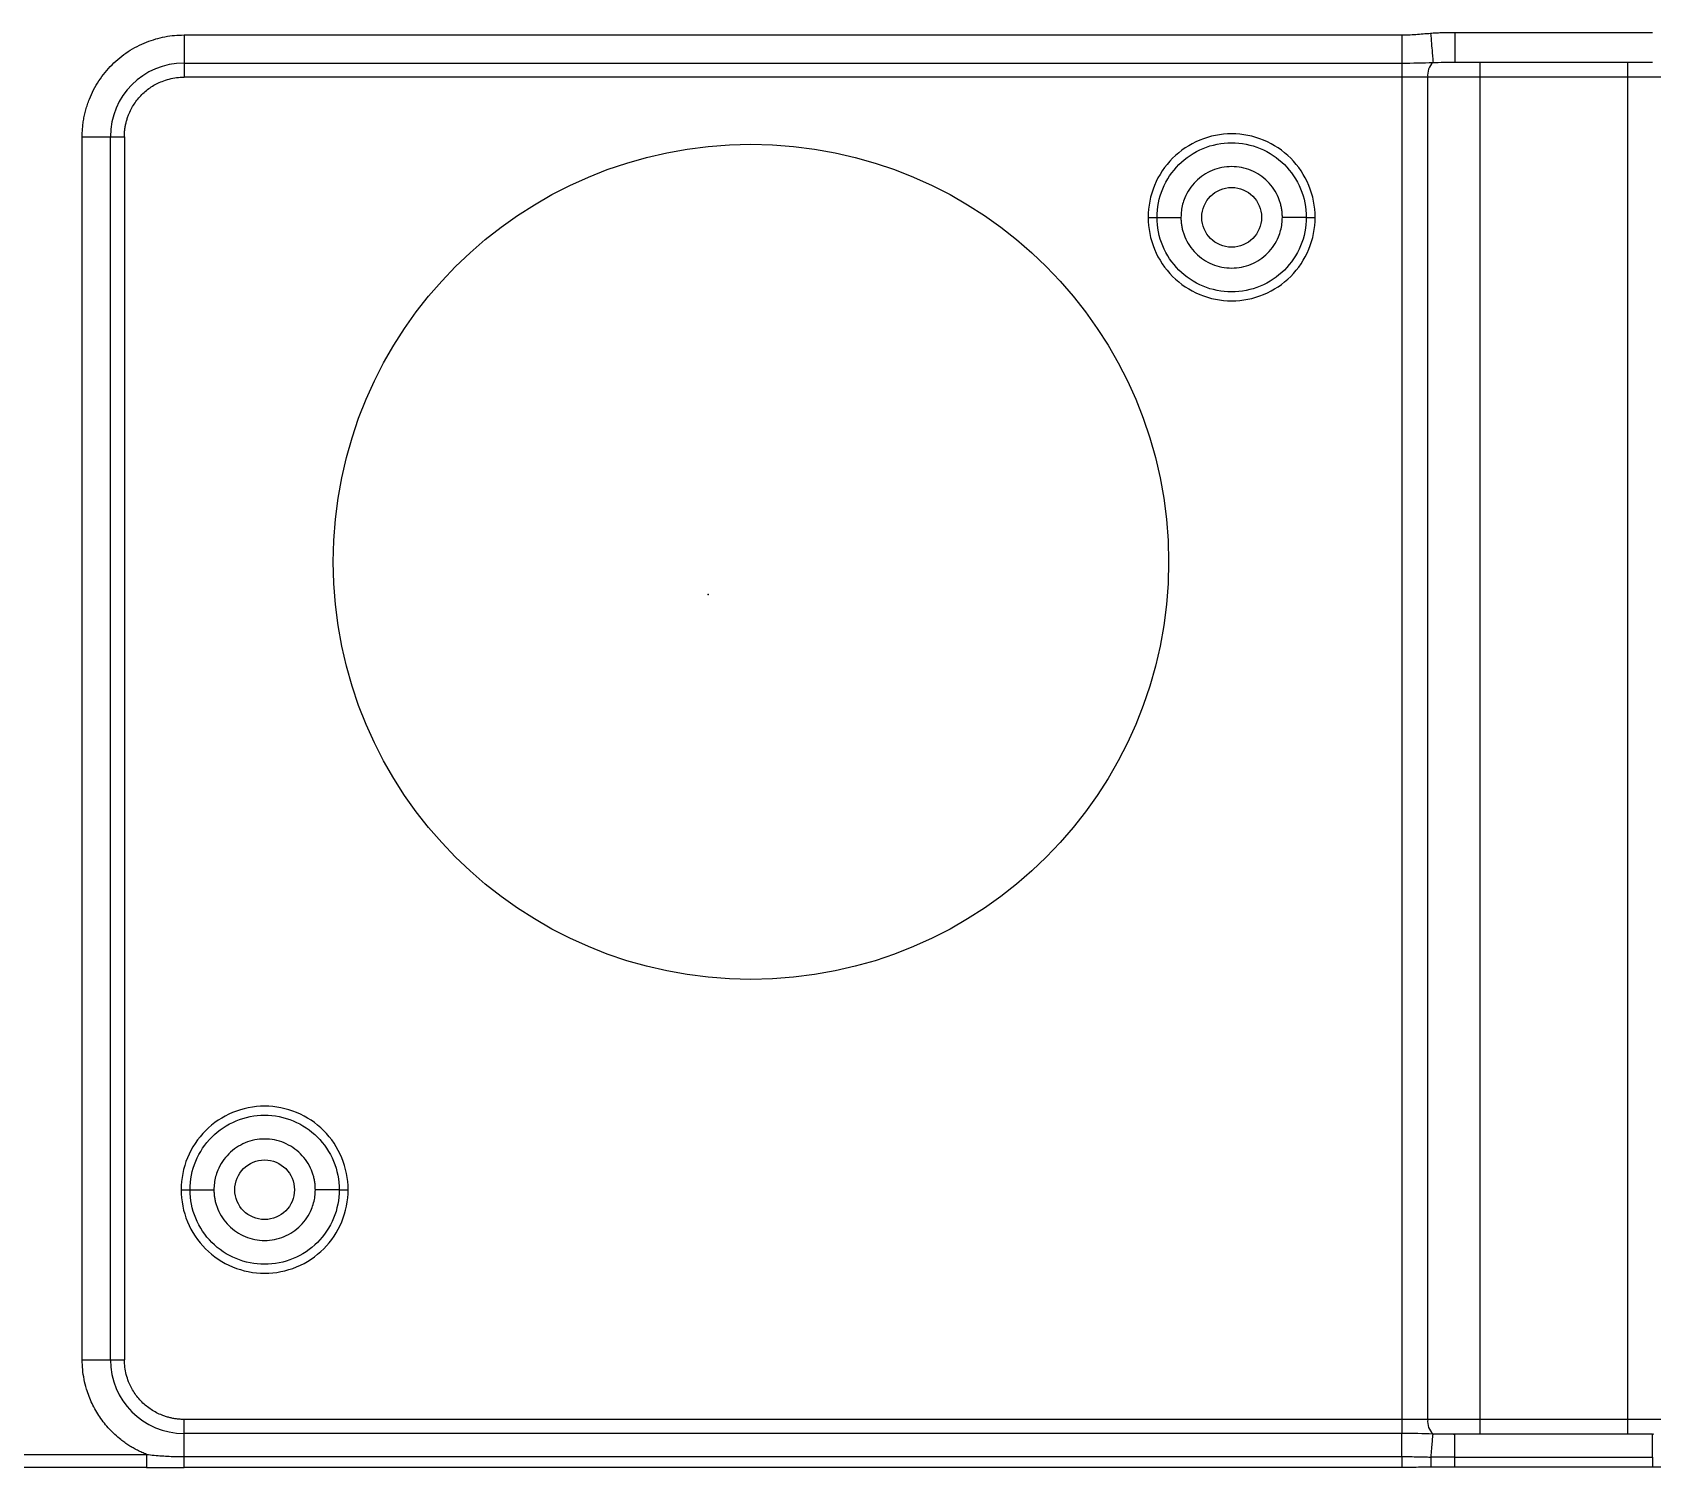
# Model space of a CAD drawing. Header units: millimetres. Extents: x -1 to 1576, y 30 to 633.
# Drawn here: x 1414.3 to 1468.6, y 430.9 to 479.1 of the extents above; entities that cross this region are included whole.
import ezdxf

# ---------------------------------------------------------------- set-up
doc = ezdxf.new("R2010")
doc.units = ezdxf.units.MM
doc.header["$PDSIZE"] = -1

msp = doc.modelspace()

# ---------------------------------------------------------------- linework, layer by layer
at = {"color": 7, "linetype": 'Continuous', "lineweight": 25}
for p, q in [((1461.969, 479.053), (1468.593, 479.053)), ((1419.371, 478.967), (1460.184, 478.967)), ((1419.371, 478.967), (1419.371, 477.553)), ((1419.371, 478.024), (1460.184, 478.024)), ((1460.184, 478.024), (1460.184, 432.082)), ((1461.924, 478.053), (1461.973, 478.058)), ((1461.969, 478.053), (1468.593, 478.053)), ((1462.799, 478.053), (1462.799, 432.053)), ((1467.763, 432.053), (1467.763, 478.053)), ((1511.191, 477.553), (1419.371, 477.553)), ((1461.056, 432.553), (1461.056, 477.553)), ((1415.957, 434.553), (1415.957, 475.553)), ((1415.957, 475.553), (1417.371, 475.553)), ((1416.9, 434.553), (1416.9, 475.553)), ((1417.371, 475.553), (1417.371, 434.553)), ((1415.957, 434.553), (1417.371, 434.553)), ((1419.371, 431.307), (1419.371, 432.553)), ((1475.06, 432.553), (1419.371, 432.553)), ((1460.184, 432.082), (1419.371, 432.082)), ((1461.969, 432.039), (1461.874, 432.053)), ((1468.593, 432.053), (1461.969, 432.053)), ((1468.638, 432.053), (1468.589, 432.05)), ((1404.811, 431.38), (1418.111, 431.38)), ((1419.371, 431.307), (1460.184, 431.307)), ((1461.969, 431.285), (1468.593, 431.285)), ((1468.593, 431.285), (1468.593, 430.951)), ((1418.111, 430.937), (1404.811, 430.937)), ((1460.184, 430.945), (1419.371, 430.945)), ((1468.593, 430.951), (1461.969, 430.951))]:
    msp.add_line(p, q, dxfattribs=at)
msp.add_circle((1438.371, 461.303), 14, dxfattribs=at)
at = {"color": 141}
for centre in [(1454.484, 472.853), (1422.071, 440.253)]:
    msp.add_circle(centre, 1, dxfattribs=at)
at = {"color": 7, "linetype": 'Continuous', "lineweight": 25}
for centre, radius, start, end in [((1419.371, 475.553), 2.471, 90, 180), ((1461.613, 477.63), 0.562, 132.435, 187.8232), ((1419.371, 434.553), 2.471, 180, 270), ((1461.613, 432.477), 0.562, 172.1767, 227.5651)]:
    msp.add_arc(centre, radius, start, end, dxfattribs=at)
for points, knots in [([(1460.184, 478.967), (1460.259, 478.968), (1460.416, 478.97), (1460.655, 478.984), (1460.902, 479.005), (1461.068, 479.02), (1461.153, 479.027)], [0, 0, 0, 0, 0.2323707, 0.4852888, 0.7374116, 1, 1, 1, 1]), ([(1461.153, 479.027), (1461.209, 479.031), (1461.33, 479.04), (1461.522, 479.047), (1461.738, 479.052), (1461.889, 479.053), (1461.969, 479.053)], [0, 0, 0, 0, 0.2078705, 0.4437567, 0.7077728, 1, 1, 1, 1]), ([(1461.153, 479.027), (1461.172, 478.794), (1461.191, 478.562), (1461.22, 478.206), (1461.23, 478.083), (1461.233, 478.044)], [0, 0, 0, 0, 0.5, 0.5, 1, 1, 1, 1]), ([(1461.969, 479.053), (1461.969, 478.791), (1461.969, 478.531), (1461.969, 478.161), (1461.969, 478.053), (1461.969, 478.053)], [0, 0, 0, 0, 0.5, 0.5, 1, 1, 1, 1]), ([(1415.957, 475.553), (1415.958, 475.615), (1415.96, 475.738), (1415.975, 475.921), (1415.999, 476.103), (1416.033, 476.283), (1416.078, 476.461), (1416.132, 476.637), (1416.253, 476.97), (1416.496, 477.441), (1416.94, 477.983), (1417.482, 478.428), (1417.995, 478.692), (1418.417, 478.837), (1418.73, 478.912), (1419.049, 478.959), (1419.263, 478.964), (1419.371, 478.967)], [0, 0, 0, 0, 0.034552, 0.068858, 0.103016, 0.137128, 0.171294, 0.205615, 0.240191, 0.37006, 0.500029, 0.629897, 0.759866, 0.820152, 0.879909, 0.939678, 1, 1, 1, 1]), ([(1460.184, 478.967), (1460.184, 478.762), (1460.184, 478.557), (1460.184, 478.222), (1460.184, 478.093), (1460.184, 478.024)], [0, 0, 0, 0, 0.5, 0.5, 1, 1, 1, 1]), ([(1417.371, 475.553), (1417.372, 475.595), (1417.373, 475.679), (1417.385, 475.804), (1417.405, 475.928), (1417.432, 476.05), (1417.467, 476.171), (1417.542, 476.378), (1417.687, 476.659), (1417.947, 476.977), (1418.265, 477.237), (1418.583, 477.401), (1418.872, 477.495), (1419.12, 477.544), (1419.287, 477.55), (1419.371, 477.553)], [0, 0, 0, 0, 0.040276, 0.080243, 0.120058, 0.159883, 0.199877, 0.240199, 0.370043, 0.500057, 0.629901, 0.759916, 0.840121, 0.919721, 1, 1, 1, 1]), ([(1457.284, 472.853), (1457.284, 473.22), (1457.211, 473.586), (1456.93, 474.264), (1456.723, 474.574), (1456.205, 475.092), (1455.894, 475.3), (1455.217, 475.58), (1454.851, 475.653), (1454.117, 475.653), (1453.751, 475.58), (1453.074, 475.299), (1452.764, 475.092), (1452.245, 474.574), (1452.038, 474.263), (1451.757, 473.586), (1451.684, 473.22), (1451.684, 472.853)], [0, 0, 0, 0, 0.125, 0.125, 0.25, 0.25, 0.375, 0.375, 0.5, 0.5, 0.625, 0.625, 0.75, 0.75, 0.875, 0.875, 1, 1, 1, 1]), ([(1451.984, 472.853), (1451.984, 473.181), (1452.049, 473.508), (1452.3, 474.113), (1452.485, 474.39), (1452.947, 474.852), (1453.224, 475.037), (1453.829, 475.288), (1454.156, 475.353), (1454.812, 475.353), (1455.139, 475.288), (1455.744, 475.037), (1456.021, 474.852), (1456.483, 474.39), (1456.668, 474.113), (1456.919, 473.508), (1456.984, 473.181), (1456.984, 472.853)], [0, 0, 0, 0, 0.125, 0.125, 0.25, 0.25, 0.375, 0.375, 0.5, 0.5, 0.625, 0.625, 0.75, 0.75, 0.875, 0.875, 1, 1, 1, 1]), ([(1456.184, 472.853), (1456.183, 472.898), (1456.181, 472.987), (1456.165, 473.12), (1456.139, 473.25), (1456.103, 473.379), (1456.033, 473.567), (1455.907, 473.804), (1455.694, 474.063), (1455.435, 474.276), (1455.139, 474.433), (1454.818, 474.532), (1454.484, 474.564), (1454.15, 474.532), (1453.829, 474.433), (1453.533, 474.276), (1453.275, 474.063), (1453.061, 473.804), (1452.921, 473.541), (1452.837, 473.295), (1452.792, 473.076), (1452.787, 472.928), (1452.784, 472.853)], [0, 0, 0, 0, 0.0251787, 0.0501305, 0.0750111, 0.0999776, 0.1251857, 0.1875872, 0.2500924, 0.3125006, 0.3750105, 0.4374744, 0.5000396, 0.5625052, 0.6250657, 0.6874643, 0.7499708, 0.8123744, 0.8748727, 0.9166785, 0.958145, 1, 1, 1, 1]), ([(1451.684, 472.853), (1451.684, 472.486), (1451.757, 472.12), (1452.038, 471.443), (1452.245, 471.133), (1452.764, 470.615), (1453.074, 470.407), (1453.751, 470.126), (1454.117, 470.053), (1454.851, 470.053), (1455.217, 470.126), (1455.894, 470.406), (1456.205, 470.614), (1456.723, 471.132), (1456.93, 471.443), (1457.211, 472.12), (1457.284, 472.486), (1457.284, 472.853)], [0, 0, 0, 0, 0.125, 0.125, 0.25, 0.25, 0.375, 0.375, 0.5, 0.5, 0.625, 0.625, 0.75, 0.75, 0.875, 0.875, 1, 1, 1, 1]), ([(1451.684, 472.853), (1451.763, 472.853), (1451.841, 472.853), (1451.952, 472.853), (1451.984, 472.853), (1451.984, 472.853)], [0, 0, 0, 0, 0.5, 0.5, 1, 1, 1, 1]), ([(1456.984, 472.853), (1456.984, 472.525), (1456.919, 472.198), (1456.668, 471.593), (1456.483, 471.317), (1456.021, 470.854), (1455.744, 470.669), (1455.139, 470.418), (1454.812, 470.353), (1454.156, 470.353), (1453.829, 470.418), (1453.224, 470.669), (1452.947, 470.854), (1452.485, 471.317), (1452.3, 471.593), (1452.049, 472.198), (1451.984, 472.525), (1451.984, 472.853)], [0, 0, 0, 0, 0.125, 0.125, 0.25, 0.25, 0.375, 0.375, 0.5, 0.5, 0.625, 0.625, 0.75, 0.75, 0.875, 0.875, 1, 1, 1, 1]), ([(1451.984, 472.853), (1451.984, 472.853), (1452.07, 472.853), (1452.367, 472.853), (1452.575, 472.853), (1452.784, 472.853)], [0, 0, 0, 0, 0.5, 0.5, 1, 1, 1, 1]), ([(1452.784, 472.853), (1452.785, 472.808), (1452.787, 472.719), (1452.803, 472.587), (1452.829, 472.457), (1452.865, 472.328), (1452.935, 472.14), (1453.061, 471.902), (1453.274, 471.644), (1453.533, 471.43), (1453.829, 471.273), (1454.15, 471.174), (1454.484, 471.142), (1454.818, 471.174), (1455.139, 471.273), (1455.435, 471.43), (1455.694, 471.643), (1455.907, 471.902), (1456.047, 472.166), (1456.131, 472.411), (1456.176, 472.63), (1456.181, 472.779), (1456.184, 472.853)], [0, 0, 0, 0, 0.025108, 0.050018, 0.074887, 0.09987, 0.125122, 0.187514, 0.250079, 0.312484, 0.374988, 0.437452, 0.500017, 0.562482, 0.625047, 0.687453, 0.749962, 0.812367, 0.874868, 0.916676, 0.958145, 1, 1, 1, 1]), ([(1456.984, 472.853), (1456.984, 472.853), (1456.898, 472.853), (1456.602, 472.853), (1456.394, 472.853), (1456.184, 472.853)], [0, 0, 0, 0, 0.5, 0.5, 1, 1, 1, 1]), ([(1456.984, 472.853), (1456.984, 472.853), (1457.016, 472.853), (1457.128, 472.853), (1457.206, 472.853), (1457.284, 472.853)], [0, 0, 0, 0, 0.5, 0.5, 1, 1, 1, 1]), ([(1424.871, 440.253), (1424.871, 440.62), (1424.798, 440.986), (1424.517, 441.664), (1424.31, 441.974), (1423.792, 442.492), (1423.481, 442.7), (1422.804, 442.98), (1422.438, 443.053), (1421.704, 443.053), (1421.338, 442.98), (1420.661, 442.699), (1420.35, 442.492), (1419.832, 441.974), (1419.625, 441.663), (1419.344, 440.986), (1419.271, 440.62), (1419.271, 440.253)], [0, 0, 0, 0, 0.125, 0.125, 0.25, 0.25, 0.375, 0.375, 0.5, 0.5, 0.625, 0.625, 0.75, 0.75, 0.875, 0.875, 1, 1, 1, 1]), ([(1419.571, 440.253), (1419.571, 440.581), (1419.636, 440.908), (1419.887, 441.513), (1420.072, 441.79), (1420.534, 442.252), (1420.811, 442.437), (1421.416, 442.688), (1421.743, 442.753), (1422.399, 442.753), (1422.726, 442.688), (1423.331, 442.437), (1423.608, 442.252), (1424.07, 441.79), (1424.255, 441.513), (1424.506, 440.908), (1424.571, 440.581), (1424.571, 440.253)], [0, 0, 0, 0, 0.125, 0.125, 0.25, 0.25, 0.375, 0.375, 0.5, 0.5, 0.625, 0.625, 0.75, 0.75, 0.875, 0.875, 1, 1, 1, 1]), ([(1423.771, 440.253), (1423.77, 440.298), (1423.768, 440.387), (1423.752, 440.52), (1423.726, 440.65), (1423.69, 440.779), (1423.62, 440.967), (1423.494, 441.204), (1423.281, 441.463), (1423.022, 441.676), (1422.726, 441.833), (1422.405, 441.932), (1422.071, 441.964), (1421.737, 441.932), (1421.416, 441.833), (1421.12, 441.676), (1420.861, 441.463), (1420.648, 441.204), (1420.508, 440.941), (1420.424, 440.695), (1420.379, 440.476), (1420.374, 440.328), (1420.371, 440.253)], [0, 0, 0, 0, 0.025179, 0.05013, 0.075011, 0.099978, 0.125186, 0.187587, 0.250092, 0.312501, 0.37501, 0.437474, 0.50004, 0.562505, 0.625066, 0.687464, 0.749971, 0.812374, 0.874873, 0.916678, 0.958145, 1, 1, 1, 1]), ([(1419.271, 440.253), (1419.271, 439.886), (1419.344, 439.52), (1419.625, 438.843), (1419.832, 438.533), (1420.351, 438.015), (1420.661, 437.807), (1421.338, 437.526), (1421.704, 437.453), (1422.438, 437.453), (1422.804, 437.526), (1423.481, 437.806), (1423.792, 438.014), (1424.31, 438.532), (1424.517, 438.843), (1424.798, 439.52), (1424.871, 439.886), (1424.871, 440.253)], [0, 0, 0, 0, 0.125, 0.125, 0.25, 0.25, 0.375, 0.375, 0.5, 0.5, 0.625, 0.625, 0.75, 0.75, 0.875, 0.875, 1, 1, 1, 1]), ([(1419.271, 440.253), (1419.35, 440.253), (1419.428, 440.253), (1419.539, 440.253), (1419.571, 440.253), (1419.571, 440.253)], [0, 0, 0, 0, 0.5, 0.5, 1, 1, 1, 1]), ([(1424.571, 440.253), (1424.571, 439.925), (1424.506, 439.598), (1424.255, 438.993), (1424.07, 438.717), (1423.608, 438.254), (1423.331, 438.069), (1422.726, 437.818), (1422.399, 437.753), (1421.743, 437.753), (1421.416, 437.818), (1420.811, 438.069), (1420.534, 438.254), (1420.072, 438.717), (1419.887, 438.993), (1419.636, 439.598), (1419.571, 439.925), (1419.571, 440.253)], [0, 0, 0, 0, 0.125, 0.125, 0.25, 0.25, 0.375, 0.375, 0.5, 0.5, 0.625, 0.625, 0.75, 0.75, 0.875, 0.875, 1, 1, 1, 1]), ([(1419.571, 440.253), (1419.571, 440.253), (1419.657, 440.253), (1419.954, 440.253), (1420.162, 440.253), (1420.371, 440.253)], [0, 0, 0, 0, 0.5, 0.5, 1, 1, 1, 1]), ([(1419.571, 440.253), (1419.571, 440.253), (1419.657, 440.253), (1419.954, 440.253), (1420.162, 440.253), (1420.371, 440.253)], [0, 0, 0, 0, 0.5, 0.5, 1, 1, 1, 1]), ([(1420.371, 440.253), (1420.372, 440.208), (1420.374, 440.119), (1420.39, 439.987), (1420.416, 439.857), (1420.452, 439.728), (1420.522, 439.54), (1420.648, 439.302), (1420.861, 439.044), (1421.12, 438.83), (1421.416, 438.673), (1421.737, 438.574), (1422.071, 438.542), (1422.405, 438.574), (1422.726, 438.673), (1423.022, 438.83), (1423.281, 439.043), (1423.494, 439.302), (1423.634, 439.566), (1423.718, 439.811), (1423.763, 440.03), (1423.768, 440.179), (1423.771, 440.253)], [0, 0, 0, 0, 0.025108, 0.050018, 0.074887, 0.09987, 0.125122, 0.187514, 0.250079, 0.312484, 0.374988, 0.437452, 0.500017, 0.562482, 0.625047, 0.687453, 0.749962, 0.812367, 0.874868, 0.916676, 0.958145, 1, 1, 1, 1]), ([(1424.571, 440.253), (1424.571, 440.253), (1424.485, 440.253), (1424.188, 440.253), (1423.98, 440.253), (1423.771, 440.253)], [0, 0, 0, 0, 0.5, 0.5, 1, 1, 1, 1]), ([(1424.571, 440.253), (1424.571, 440.253), (1424.603, 440.253), (1424.714, 440.253), (1424.792, 440.253), (1424.871, 440.253)], [0, 0, 0, 0, 0.5, 0.5, 1, 1, 1, 1]), ([(1418.111, 431.38), (1418.06, 431.401), (1417.958, 431.443), (1417.809, 431.516), (1417.663, 431.595), (1417.522, 431.681), (1417.385, 431.774), (1417.158, 431.945), (1416.86, 432.219), (1416.536, 432.628), (1416.275, 433.081), (1416.111, 433.509), (1416.016, 433.893), (1415.966, 434.221), (1415.96, 434.442), (1415.957, 434.553)], [0, 0, 0, 0, 0.040883, 0.08158, 0.122187, 0.162802, 0.203521, 0.244441, 0.372171, 0.500035, 0.627766, 0.75563, 0.837187, 0.918385, 1, 1, 1, 1]), ([(1419.371, 432.553), (1419.329, 432.554), (1419.245, 432.555), (1419.12, 432.567), (1418.996, 432.587), (1418.874, 432.614), (1418.753, 432.649), (1418.546, 432.724), (1418.265, 432.869), (1417.947, 433.129), (1417.687, 433.447), (1417.523, 433.765), (1417.429, 434.054), (1417.38, 434.302), (1417.374, 434.469), (1417.371, 434.553)], [0, 0, 0, 0, 0.040276, 0.080243, 0.120058, 0.159883, 0.199877, 0.240199, 0.370043, 0.500057, 0.629901, 0.759916, 0.840121, 0.919721, 1, 1, 1, 1]), ([(1460.184, 431.307), (1460.184, 431.481), (1460.184, 431.648), (1460.184, 431.918), (1460.184, 432.023), (1460.184, 432.082)], [0, 0, 0, 0, 0.5, 0.5, 1, 1, 1, 1]), ([(1461.17, 431.291), (1461.186, 431.484), (1461.201, 431.664), (1461.223, 431.936), (1461.231, 432.029), (1461.233, 432.062)], [0, 0, 0, 0, 0.5, 0.5, 1, 1, 1, 1]), ([(1461.969, 431.285), (1461.969, 431.501), (1461.969, 431.7), (1461.969, 431.976), (1461.969, 432.053), (1461.969, 432.053)], [0, 0, 0, 0, 0.5, 0.5, 1, 1, 1, 1]), ([(1468.593, 431.285), (1468.593, 431.501), (1468.593, 431.7), (1468.593, 431.976), (1468.593, 432.053), (1468.593, 432.053)], [0, 0, 0, 0, 0.5, 0.5, 1, 1, 1, 1]), ([(1418.111, 431.38), (1418.111, 431.289), (1418.111, 431.199), (1418.111, 431.044), (1418.111, 430.98), (1418.111, 430.937)], [0, 0, 0, 0, 0.5, 0.5, 1, 1, 1, 1]), ([(1418.111, 431.38), (1418.198, 431.37), (1418.368, 431.351), (1418.623, 431.331), (1418.874, 431.317), (1419.123, 431.308), (1419.288, 431.307), (1419.371, 431.307)], [0, 0, 0, 0, 0.206312, 0.408164, 0.606837, 0.80366, 1, 1, 1, 1]), ([(1460.184, 431.307), (1460.259, 431.307), (1460.421, 431.306), (1460.695, 431.302), (1460.949, 431.295), (1461.116, 431.292), (1461.17, 431.291)], [0, 0, 0, 0, 0.227703, 0.492892, 0.834607, 1, 1, 1, 1]), ([(1461.179, 430.949), (1460.986, 430.948), (1460.655, 430.946), (1460.323, 430.945), (1460.184, 430.945)], [0, 0, 0, 0, 0.580575, 1, 1, 1, 1]), ([(1461.969, 430.951), (1461.824, 430.951), (1461.561, 430.951), (1461.298, 430.95), (1461.179, 430.949)], [0, 0, 0, 0, 0.548125, 1, 1, 1, 1]), ([(1469.383, 430.949), (1469.264, 430.95), (1469.001, 430.951), (1468.737, 430.951), (1468.593, 430.951)], [0, 0, 0, 0, 0.452244, 1, 1, 1, 1])]:
    msp.add_open_spline(points, degree=3, knots=knots, dxfattribs=at)
for points in [[(1460.184, 478.024), (1460.546, 478.024), (1460.907, 478.035), (1461.233, 478.044)], [(1461.233, 478.044), (1461.468, 478.052), (1461.715, 478.053), (1461.969, 478.053)], [(1461.233, 432.062), (1460.907, 432.071), (1460.547, 432.082), (1460.184, 432.082)], [(1461.969, 432.053), (1461.715, 432.053), (1461.468, 432.054), (1461.233, 432.062)], [(1419.371, 430.945), (1419.371, 431.015), (1419.371, 431.154), (1419.371, 431.307)], [(1460.184, 431.307), (1460.184, 431.154), (1460.184, 431.015), (1460.184, 430.945)], [(1461.179, 430.949), (1461.176, 431.016), (1461.172, 431.145), (1461.17, 431.291)], [(1461.969, 431.285), (1461.706, 431.285), (1461.441, 431.285), (1461.17, 431.291)], [(1461.969, 430.951), (1461.969, 431.016), (1461.969, 431.142), (1461.969, 431.285)], [(1418.111, 430.937), (1418.547, 430.937), (1418.96, 430.945), (1419.371, 430.945)]]:
    msp.add_open_spline(points, degree=3, dxfattribs=at)
at = {"color": 7, "linetype": 'Continuous'}
msp.add_point((1436.936, 460.204), dxfattribs=at)

doc.saveas('drawing.dxf')
